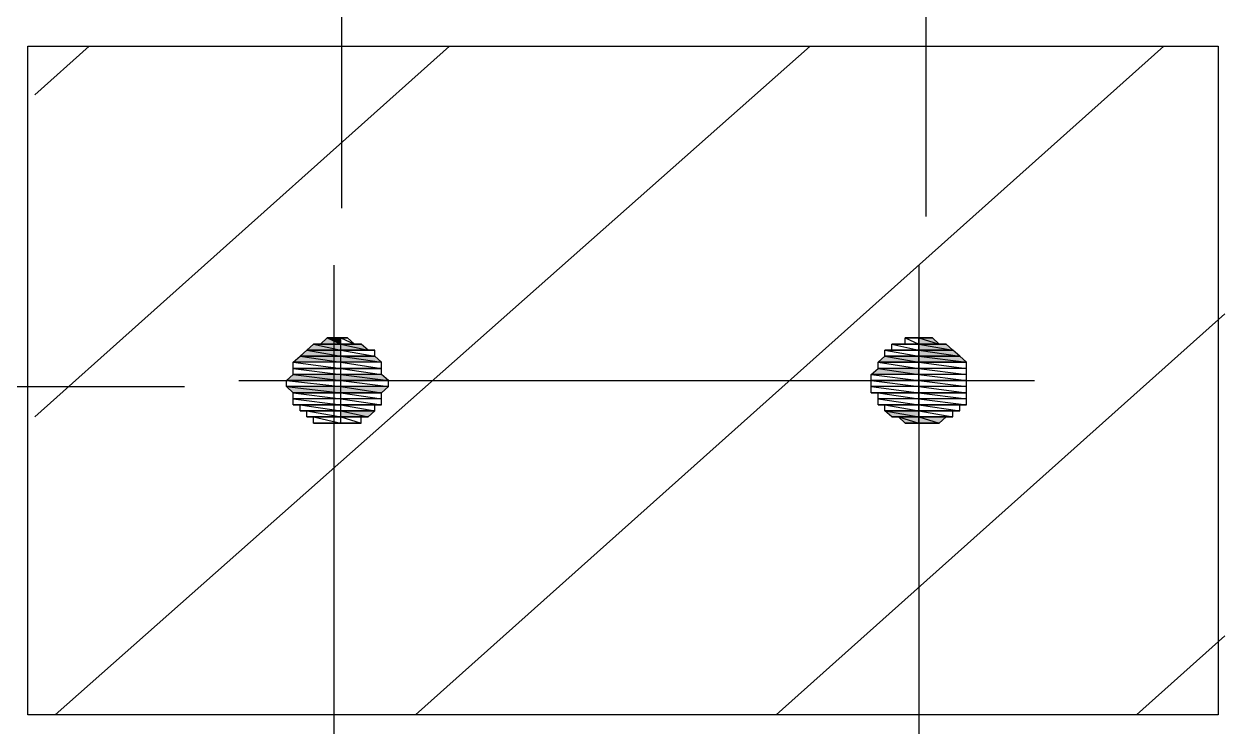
# Model space of a CAD drawing. Header units: millimetres. Extents: x -232 to 609, y -265 to 329.
# Drawn here: x 308.5 to 315.69, y -230.17 to -225.96 of the extents above; entities that cross this region are included whole.
import ezdxf

# ---------------------------------------------------------------- set-up
doc = ezdxf.new("R2010")
doc.units = ezdxf.units.MM

# ---------------------------------------------------------------- blocks, each defined once
blk = doc.blocks.new('0_TCM_4503_AIVD_AD_NOTE_BLOCK-43780186-28090')
at = {"linetype": 'Continuous'}
for points in [[(310.2751, -227.8726), (310.3973, -227.8726), (310.3158, -227.8362)], [(310.3158, -227.8362), (310.3973, -227.8726), (310.3973, -227.8362)], [(313.8607, -227.8362), (313.9829, -227.8726), (313.9422, -227.8362)], [(313.8607, -227.8726), (313.9829, -227.8726), (313.8607, -227.8362)], [(310.1528, -227.9453), (310.3973, -227.9453), (310.1936, -227.9089)], [(310.1936, -227.9089), (310.3973, -227.9089), (310.2343, -227.8726)], [(310.1936, -227.9089), (310.3973, -227.9453), (310.3973, -227.9089)], [(310.2343, -227.8726), (310.3973, -227.9089), (310.3973, -227.8726)], [(310.3973, -227.8726), (310.5603, -227.9089), (310.5196, -227.8726)], [(310.3973, -227.9089), (310.5603, -227.9089), (310.3973, -227.8726)], [(313.8607, -227.8726), (314.0644, -227.9089), (314.0237, -227.8726)], [(313.8607, -227.9089), (314.0644, -227.9089), (313.8607, -227.8726)], [(313.8607, -227.9089), (314.1052, -227.9453), (314.0644, -227.9089)], [(313.8607, -227.9453), (314.1052, -227.9453), (313.8607, -227.9089)], [(310.1121, -227.9817), (310.3973, -227.9817), (310.1528, -227.9453)], [(310.1528, -227.9453), (310.3973, -227.9817), (310.3973, -227.9453)], [(310.3973, -227.9453), (310.6418, -227.9817), (310.601, -227.9453)], [(310.3973, -227.9817), (310.6418, -227.9817), (310.3973, -227.9453)], [(313.6162, -227.9817), (313.8607, -227.9817), (313.657, -227.9453)], [(313.657, -227.9453), (313.8607, -227.9817), (313.8607, -227.9453)], [(313.8607, -227.9453), (314.1459, -227.9817), (314.1052, -227.9453)], [(313.8607, -227.9817), (314.1459, -227.9817), (313.8607, -227.9453)], [(310.0713, -228.0909), (310.3973, -228.0909), (310.1121, -228.0545)], [(310.1121, -228.0545), (310.3973, -228.0909), (310.3973, -228.0545)], [(310.3973, -228.0545), (310.6825, -228.0909), (310.6418, -228.0545)], [(310.3973, -228.0909), (310.6825, -228.0909), (310.3973, -228.0545)], [(313.5755, -228.0545), (313.8607, -228.0545), (313.6162, -228.0181)], [(313.6162, -228.0181), (313.8607, -228.0545), (313.8607, -228.0181)], [(310.0713, -228.1273), (310.3973, -228.1637), (310.3973, -228.1273)], [(310.1121, -228.1637), (310.3973, -228.1637), (310.0713, -228.1273)], [(310.3973, -228.1273), (310.6418, -228.1637), (310.6825, -228.1273)], [(310.3973, -228.1637), (310.6418, -228.1637), (310.3973, -228.1273)], [(310.3973, -228.2728), (310.5603, -228.3092), (310.601, -228.2728)], [(310.3973, -228.3092), (310.5603, -228.3092), (310.3973, -228.2728)], [(313.657, -228.2728), (313.8607, -228.3092), (313.8607, -228.2728)], [(313.6977, -228.3092), (313.8607, -228.3092), (313.657, -228.2728)], [(313.7385, -228.3092), (313.8607, -228.3456), (313.8607, -228.3092)], [(313.7792, -228.3456), (313.8607, -228.3456), (313.7385, -228.3092)], [(313.8607, -228.3092), (313.9829, -228.3456), (314.0237, -228.3092)], [(313.8607, -228.3456), (313.9829, -228.3456), (313.8607, -228.3092)]]:
    blk.add_hatch(color=7, dxfattribs=at).paths.add_polyline_path(points)
at = {"color": 7, "linetype": 'Continuous'}
for p, q in [((310.4005, -221.9004), (310.4005, -227.058)), ((313.9014, -223.5078), (313.9014, -227.1084)), ((308.523, -226.0895), (315.6535, -226.0895)), ((308.523, -230.0923), (308.523, -226.0895)), ((308.5638, -226.3806), (308.8897, -226.0895)), ((308.5638, -228.3092), (311.0492, -226.0895)), ((308.686, -230.0923), (313.2088, -226.0895)), ((310.8455, -230.0923), (315.3275, -226.0895)), ((315.6535, -226.0895), (315.6535, -230.0923)), ((310.3566, -240.7543), (310.3566, -227.3995)), ((313.8607, -227.3995), (313.8607, -240.8271)), ((313.005, -230.0923), (315.6943, -227.6906)), ((310.2751, -227.8726), (310.3158, -227.8362)), ((310.3973, -227.8362), (310.3158, -227.8362)), ((310.3158, -227.8362), (310.3566, -227.8362)), ((310.3973, -227.8362), (310.3158, -227.8362)), ((310.3158, -227.8362), (310.3973, -227.8726)), ((310.3158, -227.8362), (310.3973, -227.8726)), ((310.3566, -227.8362), (310.3973, -227.8362)), ((310.3973, -227.8362), (310.3566, -227.8362)), ((310.3566, -227.8362), (310.3973, -227.8362)), ((310.3566, -227.8362), (310.3973, -227.8362)), ((310.3973, -227.8362), (310.3566, -227.8362)), ((310.3973, -227.8726), (310.3973, -227.8362)), ((310.3973, -227.8362), (310.4381, -227.8362)), ((310.4381, -227.8362), (310.3973, -227.8362)), ((310.4381, -227.8362), (310.3973, -227.8362)), ((310.3973, -227.8362), (310.4381, -227.8362)), ((310.4381, -227.8362), (310.3973, -227.8362)), ((310.3973, -227.8362), (310.4788, -227.8726)), ((310.3973, -227.8362), (310.4788, -227.8726)), ((310.3973, -227.8726), (310.3973, -227.8362)), ((310.4788, -227.8726), (310.4381, -227.8362)), ((313.8607, -227.8362), (313.7792, -227.8362)), ((313.7792, -227.8362), (313.82, -227.8362)), ((313.8607, -227.8362), (313.7792, -227.8362)), ((313.7792, -227.8362), (313.8607, -227.8726)), ((313.7792, -227.8362), (313.8607, -227.8726)), ((313.7792, -227.8726), (313.7792, -227.8362)), ((313.8607, -227.8362), (313.82, -227.8362)), ((313.82, -227.8362), (313.8607, -227.8362)), ((313.8607, -227.8362), (313.82, -227.8362)), ((313.82, -227.8362), (313.8607, -227.8362)), ((313.82, -227.8362), (313.8607, -227.8362)), ((313.8607, -227.8362), (313.9014, -227.8362)), ((313.9014, -227.8362), (313.8607, -227.8362)), ((313.9422, -227.8362), (313.8607, -227.8362)), ((313.8607, -227.8362), (313.9422, -227.8362)), ((313.8607, -227.8362), (313.9422, -227.8362)), ((313.9422, -227.8362), (313.8607, -227.8362)), ((313.9422, -227.8362), (313.8607, -227.8362)), ((313.8607, -227.8362), (313.9422, -227.8362)), ((313.9422, -227.8362), (313.8607, -227.8362)), ((313.8607, -227.8362), (313.9014, -227.8362)), ((313.9422, -227.8362), (313.8607, -227.8362)), ((313.8607, -227.8362), (313.9829, -227.8726)), ((313.8607, -227.8362), (313.9829, -227.8726)), ((313.8607, -227.8726), (313.8607, -227.8362)), ((313.8607, -227.8726), (313.8607, -227.8362)), ((313.9014, -227.8362), (313.9422, -227.8362)), ((313.9829, -227.8726), (313.9422, -227.8362)), ((310.1528, -227.9453), (310.1936, -227.9089)), ((310.1936, -227.9089), (310.2343, -227.8726)), ((310.3973, -227.9089), (310.1936, -227.9089)), ((310.3973, -227.9089), (310.1936, -227.9089)), ((310.1936, -227.9089), (310.3973, -227.9089)), ((310.1936, -227.9089), (310.3973, -227.9089)), ((310.3973, -227.9089), (310.1936, -227.9089)), ((310.3973, -227.9089), (310.1936, -227.9089)), ((310.1936, -227.9089), (310.3973, -227.9453)), ((310.1936, -227.9089), (310.3973, -227.9453)), ((310.3973, -227.8726), (310.2343, -227.8726)), ((310.2343, -227.8726), (310.2751, -227.8726)), ((310.3973, -227.8726), (310.2343, -227.8726)), ((310.2343, -227.8726), (310.3973, -227.8726)), ((310.2343, -227.8726), (310.3973, -227.8726)), ((310.3973, -227.8726), (310.2343, -227.8726)), ((310.3973, -227.8726), (310.2343, -227.8726)), ((310.2343, -227.8726), (310.3973, -227.9089)), ((310.2343, -227.8726), (310.3973, -227.9089)), ((310.3973, -227.8726), (310.2751, -227.8726)), ((310.3973, -227.8726), (310.2751, -227.8726)), ((310.2751, -227.8726), (310.3973, -227.8726)), ((310.2751, -227.8726), (310.3973, -227.8726)), ((310.3973, -227.8726), (310.2751, -227.8726)), ((310.3973, -227.8726), (310.2751, -227.8726)), ((310.2751, -227.8726), (310.3973, -227.8726)), ((310.2751, -227.8726), (310.3973, -227.8726)), ((310.3973, -227.9089), (310.3973, -227.8726)), ((310.4788, -227.8726), (310.3973, -227.8726)), ((310.4788, -227.8726), (310.3973, -227.8726)), ((310.3973, -227.8726), (310.4788, -227.8726)), ((310.3973, -227.8726), (310.4788, -227.8726)), ((310.4788, -227.8726), (310.3973, -227.8726)), ((310.5196, -227.8726), (310.3973, -227.8726)), ((310.3973, -227.8726), (310.5196, -227.8726)), ((310.3973, -227.8726), (310.5196, -227.8726)), ((310.5196, -227.8726), (310.3973, -227.8726)), ((310.5196, -227.8726), (310.3973, -227.8726)), ((310.3973, -227.8726), (310.5196, -227.8726)), ((310.5196, -227.8726), (310.3973, -227.8726)), ((310.3973, -227.8726), (310.4788, -227.8726)), ((310.5196, -227.8726), (310.3973, -227.8726)), ((310.3973, -227.8726), (310.5603, -227.9089)), ((310.3973, -227.8726), (310.5603, -227.9089)), ((310.3973, -227.9089), (310.3973, -227.8726)), ((310.3973, -227.9453), (310.3973, -227.9089)), ((310.5603, -227.9089), (310.3973, -227.9089)), ((310.601, -227.9089), (310.3973, -227.9089)), ((310.3973, -227.9089), (310.601, -227.9089)), ((310.601, -227.9089), (310.3973, -227.9089)), ((310.3973, -227.9089), (310.5603, -227.9089)), ((310.601, -227.9089), (310.3973, -227.9089)), ((310.3973, -227.9089), (310.601, -227.9453)), ((310.3973, -227.9089), (310.601, -227.9453)), ((310.3973, -227.9453), (310.3973, -227.9089)), ((310.4788, -227.8726), (310.5196, -227.8726)), ((310.5603, -227.9089), (310.5196, -227.8726)), ((310.5603, -227.9089), (310.601, -227.9089)), ((310.601, -227.9453), (310.601, -227.9089)), ((313.6977, -227.9089), (313.657, -227.9089)), ((313.657, -227.9089), (313.8607, -227.9089)), ((313.8607, -227.9089), (313.657, -227.9089)), ((313.657, -227.9089), (313.8607, -227.9453)), ((313.657, -227.9089), (313.8607, -227.9453)), ((313.657, -227.9453), (313.657, -227.9089)), ((313.8607, -227.8726), (313.6977, -227.8726)), ((313.6977, -227.8726), (313.7385, -227.8726)), ((313.8607, -227.8726), (313.6977, -227.8726)), ((313.6977, -227.8726), (313.8607, -227.9089)), ((313.6977, -227.8726), (313.8607, -227.9089)), ((313.6977, -227.9089), (313.6977, -227.8726)), ((313.8607, -227.9089), (313.6977, -227.9089)), ((313.8607, -227.9089), (313.6977, -227.9089)), ((313.6977, -227.9089), (313.8607, -227.9089)), ((313.8607, -227.9089), (313.6977, -227.9089)), ((313.7792, -227.8726), (313.7385, -227.8726)), ((313.7385, -227.8726), (313.8607, -227.8726)), ((313.8607, -227.8726), (313.7385, -227.8726)), ((313.7385, -227.8726), (313.8607, -227.8726)), ((313.7385, -227.8726), (313.8607, -227.8726)), ((313.8607, -227.8726), (313.7792, -227.8726)), ((313.8607, -227.8726), (313.7792, -227.8726)), ((313.7792, -227.8726), (313.8607, -227.8726)), ((313.8607, -227.8726), (313.7792, -227.8726)), ((313.9829, -227.8726), (313.8607, -227.8726)), ((314.0237, -227.8726), (313.8607, -227.8726)), ((313.8607, -227.8726), (314.0237, -227.8726)), ((313.8607, -227.8726), (314.0237, -227.8726)), ((314.0237, -227.8726), (313.8607, -227.8726)), ((314.0237, -227.8726), (313.8607, -227.8726)), ((313.8607, -227.8726), (314.0237, -227.8726)), ((314.0237, -227.8726), (313.8607, -227.8726)), ((313.8607, -227.8726), (313.9829, -227.8726)), ((314.0237, -227.8726), (313.8607, -227.8726)), ((313.8607, -227.8726), (314.0644, -227.9089)), ((313.8607, -227.8726), (314.0644, -227.9089)), ((313.8607, -227.9089), (313.8607, -227.8726)), ((313.8607, -227.9089), (313.8607, -227.8726)), ((314.0644, -227.9089), (313.8607, -227.9089)), ((314.0644, -227.9089), (313.8607, -227.9089)), ((313.8607, -227.9089), (314.0644, -227.9089)), ((313.8607, -227.9089), (314.0644, -227.9089)), ((314.0644, -227.9089), (313.8607, -227.9089)), ((314.0644, -227.9089), (313.8607, -227.9089)), ((313.8607, -227.9089), (314.1052, -227.9453)), ((313.8607, -227.9089), (314.1052, -227.9453)), ((313.8607, -227.9453), (313.8607, -227.9089)), ((313.8607, -227.9453), (313.8607, -227.9089)), ((313.9829, -227.8726), (314.0237, -227.8726)), ((314.0644, -227.9089), (314.0237, -227.8726)), ((314.1052, -227.9453), (314.0644, -227.9089)), ((310.1121, -227.9817), (310.1528, -227.9453)), ((310.3973, -227.9817), (310.1121, -227.9817)), ((310.3973, -227.9817), (310.1121, -227.9817)), ((310.1121, -227.9817), (310.3973, -228.0181)), ((310.1121, -227.9817), (310.3973, -228.0181)), ((310.1121, -228.0181), (310.1121, -227.9817)), ((310.3973, -227.9453), (310.1528, -227.9453)), ((310.3973, -227.9453), (310.1528, -227.9453)), ((310.1528, -227.9453), (310.3973, -227.9453)), ((310.1528, -227.9453), (310.3973, -227.9453)), ((310.3973, -227.9453), (310.1528, -227.9453)), ((310.3973, -227.9453), (310.1528, -227.9453)), ((310.1528, -227.9453), (310.3973, -227.9817)), ((310.1528, -227.9453), (310.3973, -227.9817)), ((310.3973, -227.9817), (310.3973, -227.9453)), ((310.601, -227.9453), (310.3973, -227.9453)), ((310.601, -227.9453), (310.3973, -227.9453)), ((310.3973, -227.9453), (310.601, -227.9453)), ((310.3973, -227.9453), (310.601, -227.9453)), ((310.601, -227.9453), (310.3973, -227.9453)), ((310.601, -227.9453), (310.3973, -227.9453)), ((310.3973, -227.9453), (310.6418, -227.9817)), ((310.3973, -227.9453), (310.6418, -227.9817)), ((310.3973, -227.9817), (310.3973, -227.9453)), ((310.3973, -228.0181), (310.3973, -227.9817)), ((310.6418, -227.9817), (310.3973, -227.9817)), ((310.6418, -227.9817), (310.3973, -227.9817)), ((310.3973, -227.9817), (310.6418, -228.0181)), ((310.3973, -227.9817), (310.6418, -228.0181)), ((310.3973, -228.0181), (310.3973, -227.9817)), ((310.6418, -227.9817), (310.601, -227.9453)), ((310.6418, -228.0181), (310.6418, -227.9817)), ((313.6162, -227.9817), (313.657, -227.9453)), ((313.8607, -227.9817), (313.6162, -227.9817)), ((313.8607, -227.9817), (313.6162, -227.9817)), ((313.6162, -227.9817), (313.8607, -227.9817)), ((313.6162, -227.9817), (313.8607, -227.9817)), ((313.8607, -227.9817), (313.6162, -227.9817)), ((313.8607, -227.9817), (313.6162, -227.9817)), ((313.6162, -227.9817), (313.8607, -228.0181)), ((313.6162, -227.9817), (313.8607, -228.0181)), ((313.6162, -228.0181), (313.6162, -227.9817)), ((313.8607, -227.9453), (313.657, -227.9453)), ((313.8607, -227.9453), (313.657, -227.9453)), ((313.657, -227.9453), (313.8607, -227.9453)), ((313.657, -227.9453), (313.8607, -227.9453)), ((313.8607, -227.9453), (313.657, -227.9453)), ((313.8607, -227.9453), (313.657, -227.9453)), ((313.657, -227.9453), (313.8607, -227.9817)), ((313.657, -227.9453), (313.8607, -227.9817)), ((314.1052, -227.9453), (313.8607, -227.9453)), ((314.1052, -227.9453), (313.8607, -227.9453)), ((313.8607, -227.9453), (314.1052, -227.9453)), ((313.8607, -227.9453), (314.1052, -227.9453)), ((314.1052, -227.9453), (313.8607, -227.9453)), ((314.1052, -227.9453), (313.8607, -227.9453)), ((313.8607, -227.9453), (314.1459, -227.9817)), ((313.8607, -227.9453), (314.1459, -227.9817)), ((313.8607, -227.9817), (313.8607, -227.9453)), ((313.8607, -227.9817), (313.8607, -227.9453)), ((314.1459, -227.9817), (313.8607, -227.9817)), ((314.1459, -227.9817), (313.8607, -227.9817)), ((313.8607, -227.9817), (314.1459, -227.9817)), ((313.8607, -227.9817), (314.1459, -227.9817)), ((314.1459, -227.9817), (313.8607, -227.9817)), ((314.1459, -227.9817), (313.8607, -227.9817)), ((313.8607, -227.9817), (314.1459, -228.0181)), ((313.8607, -227.9817), (314.1459, -228.0181)), ((313.8607, -228.0181), (313.8607, -227.9817)), ((313.8607, -228.0181), (313.8607, -227.9817)), ((314.1459, -227.9817), (314.1052, -227.9453)), ((314.1459, -228.0181), (314.1459, -227.9817)), ((310.0713, -228.0909), (310.1121, -228.0545)), ((310.3973, -228.0181), (310.1121, -228.0181)), ((310.3973, -228.0181), (310.1121, -228.0181)), ((310.1121, -228.0181), (310.3973, -228.0181)), ((310.1121, -228.0181), (310.3973, -228.0181)), ((310.3973, -228.0181), (310.1121, -228.0181)), ((310.3973, -228.0181), (310.1121, -228.0181)), ((310.1121, -228.0181), (310.3973, -228.0545)), ((310.1121, -228.0181), (310.3973, -228.0545)), ((310.1121, -228.0545), (310.1121, -228.0181)), ((310.3973, -228.0545), (310.1121, -228.0545)), ((310.3973, -228.0545), (310.1121, -228.0545)), ((310.1121, -228.0545), (310.3973, -228.0909)), ((310.1121, -228.0545), (310.3973, -228.0909)), ((310.3973, -228.0545), (310.3973, -228.0181)), ((310.6418, -228.0181), (310.3973, -228.0181)), ((310.6418, -228.0181), (310.3973, -228.0181)), ((310.3973, -228.0181), (310.6418, -228.0181)), ((310.3973, -228.0181), (310.6418, -228.0181)), ((310.6418, -228.0181), (310.3973, -228.0181)), ((310.6418, -228.0181), (310.3973, -228.0181)), ((310.3973, -228.0181), (310.6418, -228.0545)), ((310.3973, -228.0181), (310.6418, -228.0545)), ((310.3973, -228.0545), (310.3973, -228.0181)), ((310.3973, -228.0909), (310.3973, -228.0545)), ((310.6418, -228.0545), (310.3973, -228.0545)), ((310.6418, -228.0545), (310.3973, -228.0545)), ((310.3973, -228.0545), (310.6825, -228.0909)), ((310.3973, -228.0545), (310.6825, -228.0909)), ((310.3973, -228.0909), (310.3973, -228.0545)), ((310.6418, -228.0545), (310.6418, -228.0181)), ((310.6825, -228.0909), (310.6418, -228.0545)), ((313.5755, -228.0545), (313.6162, -228.0181)), ((313.8607, -228.0545), (313.5755, -228.0545)), ((313.8607, -228.0545), (313.5755, -228.0545)), ((313.5755, -228.0545), (313.8607, -228.0909)), ((313.5755, -228.0545), (313.8607, -228.0909)), ((313.5755, -228.0909), (313.5755, -228.0545)), ((313.8607, -228.0181), (313.6162, -228.0181)), ((313.8607, -228.0181), (313.6162, -228.0181)), ((313.6162, -228.0181), (313.8607, -228.0545)), ((313.6162, -228.0181), (313.8607, -228.0545)), ((314.1459, -228.0181), (313.8607, -228.0181)), ((314.1459, -228.0181), (313.8607, -228.0181)), ((313.8607, -228.0181), (314.1459, -228.0545)), ((313.8607, -228.0181), (314.1459, -228.0545)), ((313.8607, -228.0545), (313.8607, -228.0181)), ((313.8607, -228.0545), (313.8607, -228.0181)), ((314.1459, -228.0545), (313.8607, -228.0545)), ((314.1459, -228.0545), (313.8607, -228.0545)), ((313.8607, -228.0545), (314.1459, -228.0909)), ((313.8607, -228.0545), (314.1459, -228.0909)), ((313.8607, -228.0909), (313.8607, -228.0545)), ((313.8607, -228.0909), (313.8607, -228.0545)), ((314.1459, -228.0545), (314.1459, -228.0181)), ((314.1459, -228.0909), (314.1459, -228.0545)), ((303.6743, -228.1273), (309.4602, -228.1273)), ((309.7861, -228.0909), (314.5534, -228.0909)), ((310.3973, -228.0909), (310.0713, -228.0909)), ((310.3973, -228.0909), (310.0713, -228.0909)), ((310.0713, -228.0909), (310.3973, -228.0909)), ((310.0713, -228.0909), (310.3973, -228.0909)), ((310.3973, -228.0909), (310.0713, -228.0909)), ((310.3973, -228.0909), (310.0713, -228.0909)), ((310.0713, -228.0909), (310.3973, -228.1273)), ((310.0713, -228.0909), (310.3973, -228.1273)), ((310.0713, -228.1273), (310.0713, -228.0909)), ((310.3973, -228.1273), (310.0713, -228.1273)), ((310.3973, -228.1273), (310.0713, -228.1273)), ((310.0713, -228.1273), (310.3973, -228.1637)), ((310.0713, -228.1273), (310.3973, -228.1637)), ((310.1121, -228.1637), (310.0713, -228.1273)), ((310.3973, -228.1273), (310.3973, -228.0909)), ((310.6825, -228.0909), (310.3973, -228.0909)), ((310.6825, -228.0909), (310.3973, -228.0909)), ((310.3973, -228.0909), (310.6825, -228.0909)), ((310.3973, -228.0909), (310.6825, -228.0909)), ((310.6825, -228.0909), (310.3973, -228.0909)), ((310.6825, -228.0909), (310.3973, -228.0909)), ((310.3973, -228.0909), (310.6825, -228.1273)), ((310.3973, -228.0909), (310.6825, -228.1273)), ((310.3973, -228.1273), (310.3973, -228.0909)), ((310.3973, -228.1637), (310.3973, -228.1273)), ((310.6825, -228.1273), (310.3973, -228.1273)), ((310.6825, -228.1273), (310.3973, -228.1273)), ((310.3973, -228.1273), (310.6418, -228.1637)), ((310.3973, -228.1273), (310.6418, -228.1637)), ((310.3973, -228.1637), (310.3973, -228.1273)), ((310.6418, -228.1637), (310.6825, -228.1273)), ((310.6825, -228.1273), (310.6825, -228.0909)), ((313.8607, -228.0909), (313.5755, -228.0909)), ((313.8607, -228.0909), (313.5755, -228.0909)), ((313.5755, -228.0909), (313.8607, -228.0909)), ((313.5755, -228.0909), (313.8607, -228.0909)), ((313.8607, -228.0909), (313.5755, -228.0909)), ((313.8607, -228.0909), (313.5755, -228.0909)), ((313.5755, -228.0909), (313.8607, -228.1273)), ((313.5755, -228.0909), (313.8607, -228.1273)), ((313.5755, -228.1273), (313.5755, -228.0909)), ((313.8607, -228.1273), (313.5755, -228.1273)), ((313.8607, -228.1273), (313.5755, -228.1273)), ((313.5755, -228.1273), (313.8607, -228.1637)), ((313.5755, -228.1273), (313.8607, -228.1637)), ((313.5755, -228.1637), (313.5755, -228.1273)), ((314.1459, -228.0909), (313.8607, -228.0909)), ((314.1459, -228.0909), (313.8607, -228.0909)), ((313.8607, -228.0909), (314.1459, -228.0909)), ((313.8607, -228.0909), (314.1459, -228.0909)), ((314.1459, -228.0909), (313.8607, -228.0909)), ((314.1459, -228.0909), (313.8607, -228.0909)), ((313.8607, -228.0909), (314.1459, -228.1273)), ((313.8607, -228.0909), (314.1459, -228.1273)), ((313.8607, -228.1273), (313.8607, -228.0909)), ((313.8607, -228.1273), (313.8607, -228.0909)), ((314.1459, -228.1273), (313.8607, -228.1273)), ((314.1459, -228.1273), (313.8607, -228.1273)), ((313.8607, -228.1273), (314.1459, -228.1637)), ((313.8607, -228.1273), (314.1459, -228.1637)), ((313.8607, -228.1637), (313.8607, -228.1273)), ((313.8607, -228.1637), (313.8607, -228.1273)), ((314.1459, -228.1273), (314.1459, -228.0909)), ((314.1459, -228.1637), (314.1459, -228.1273)), ((310.3973, -228.1637), (310.1121, -228.1637)), ((310.3973, -228.1637), (310.1121, -228.1637)), ((310.1121, -228.1637), (310.3973, -228.1637)), ((310.1121, -228.1637), (310.3973, -228.1637)), ((310.3973, -228.1637), (310.1121, -228.1637)), ((310.3973, -228.1637), (310.1121, -228.1637)), ((310.1121, -228.1637), (310.3973, -228.2001)), ((310.1121, -228.1637), (310.3973, -228.2001)), ((310.1121, -228.2001), (310.1121, -228.1637)), ((310.3973, -228.2001), (310.1121, -228.2001)), ((310.3973, -228.2001), (310.1121, -228.2001)), ((310.1121, -228.2001), (310.3973, -228.2364)), ((310.1121, -228.2001), (310.3973, -228.2364)), ((310.1121, -228.2364), (310.1121, -228.2001)), ((310.3973, -228.2001), (310.3973, -228.1637)), ((310.6418, -228.1637), (310.3973, -228.1637)), ((310.6418, -228.1637), (310.3973, -228.1637)), ((310.3973, -228.1637), (310.6418, -228.1637)), ((310.3973, -228.1637), (310.6418, -228.1637)), ((310.6418, -228.1637), (310.3973, -228.1637)), ((310.6418, -228.1637), (310.3973, -228.1637)), ((310.3973, -228.1637), (310.6418, -228.2001)), ((310.3973, -228.1637), (310.6418, -228.2001)), ((310.3973, -228.2001), (310.3973, -228.1637)), ((310.3973, -228.2364), (310.3973, -228.2001)), ((310.6418, -228.2001), (310.3973, -228.2001)), ((310.6418, -228.2001), (310.3973, -228.2001)), ((310.3973, -228.2001), (310.6418, -228.2364)), ((310.3973, -228.2001), (310.6418, -228.2364)), ((310.3973, -228.2364), (310.3973, -228.2001)), ((310.6418, -228.2001), (310.6418, -228.1637)), ((310.6418, -228.2364), (310.6418, -228.2001)), ((313.8607, -228.1637), (313.5755, -228.1637)), ((313.8607, -228.1637), (313.5755, -228.1637)), ((313.5755, -228.1637), (313.6162, -228.1637)), ((313.5755, -228.1637), (313.8607, -228.1637)), ((313.8607, -228.1637), (313.5755, -228.1637)), ((313.8607, -228.1637), (313.6162, -228.1637)), ((313.6162, -228.1637), (313.8607, -228.2001)), ((313.6162, -228.1637), (313.8607, -228.2001)), ((313.6162, -228.2001), (313.6162, -228.1637)), ((313.6162, -228.1637), (313.8607, -228.1637)), ((313.8607, -228.2001), (313.6162, -228.2001)), ((313.8607, -228.2001), (313.6162, -228.2001)), ((313.6162, -228.2001), (313.8607, -228.2364)), ((313.6162, -228.2001), (313.8607, -228.2364)), ((313.6162, -228.2364), (313.6162, -228.2001)), ((313.8607, -228.2001), (313.8607, -228.1637)), ((314.1459, -228.1637), (313.8607, -228.1637)), ((314.1459, -228.1637), (313.8607, -228.1637)), ((313.8607, -228.1637), (314.1459, -228.1637)), ((313.8607, -228.1637), (314.1459, -228.1637)), ((314.1459, -228.1637), (313.8607, -228.1637)), ((314.1459, -228.1637), (313.8607, -228.1637)), ((313.8607, -228.1637), (314.1459, -228.2001)), ((313.8607, -228.1637), (314.1459, -228.2001)), ((313.8607, -228.2001), (313.8607, -228.1637)), ((313.8607, -228.2364), (313.8607, -228.2001)), ((314.1459, -228.2001), (313.8607, -228.2001)), ((314.1459, -228.2001), (313.8607, -228.2001)), ((313.8607, -228.2001), (314.1459, -228.2364)), ((313.8607, -228.2001), (314.1459, -228.2364)), ((313.8607, -228.2364), (313.8607, -228.2001)), ((314.1459, -228.2001), (314.1459, -228.1637)), ((314.1459, -228.2364), (314.1459, -228.2001)), ((310.3973, -228.2364), (310.1121, -228.2364)), ((310.3973, -228.2364), (310.1121, -228.2364)), ((310.1121, -228.2364), (310.1528, -228.2364)), ((310.1121, -228.2364), (310.3973, -228.2364)), ((310.3973, -228.2364), (310.1121, -228.2364)), ((310.1528, -228.2364), (310.3973, -228.2364)), ((310.3973, -228.2364), (310.1528, -228.2364)), ((310.1528, -228.2364), (310.3973, -228.2728)), ((310.1528, -228.2364), (310.3973, -228.2728)), ((310.1528, -228.2728), (310.1528, -228.2364)), ((310.3973, -228.2728), (310.1528, -228.2728)), ((310.3973, -228.2728), (310.1528, -228.2728)), ((310.1528, -228.2728), (310.1936, -228.2728)), ((310.1528, -228.2728), (310.3973, -228.2728)), ((310.3973, -228.2728), (310.1528, -228.2728)), ((310.1936, -228.2728), (310.3973, -228.2728)), ((310.3973, -228.2728), (310.1936, -228.2728)), ((310.1936, -228.2728), (310.3973, -228.3092)), ((310.1936, -228.2728), (310.3973, -228.3092)), ((310.1936, -228.3092), (310.1936, -228.2728)), ((310.3973, -228.2728), (310.3973, -228.2364)), ((310.6418, -228.2364), (310.3973, -228.2364)), ((310.601, -228.2364), (310.3973, -228.2364)), ((310.3973, -228.2364), (310.601, -228.2364)), ((310.601, -228.2364), (310.3973, -228.2364)), ((310.3973, -228.2364), (310.6418, -228.2364)), ((310.601, -228.2364), (310.3973, -228.2364)), ((310.3973, -228.2364), (310.601, -228.2728)), ((310.3973, -228.2364), (310.601, -228.2728)), ((310.3973, -228.2728), (310.3973, -228.2364)), ((310.3973, -228.3092), (310.3973, -228.2728)), ((310.601, -228.2728), (310.3973, -228.2728)), ((310.601, -228.2728), (310.3973, -228.2728)), ((310.3973, -228.2728), (310.601, -228.2728)), ((310.3973, -228.2728), (310.601, -228.2728)), ((310.601, -228.2728), (310.3973, -228.2728)), ((310.601, -228.2728), (310.3973, -228.2728)), ((310.3973, -228.2728), (310.5603, -228.3092)), ((310.3973, -228.2728), (310.5603, -228.3092)), ((310.3973, -228.3092), (310.3973, -228.2728)), ((310.5603, -228.3092), (310.601, -228.2728)), ((310.6418, -228.2364), (310.601, -228.2364)), ((310.601, -228.2728), (310.601, -228.2364)), ((313.8607, -228.2364), (313.6162, -228.2364)), ((313.8607, -228.2364), (313.6162, -228.2364)), ((313.6162, -228.2364), (313.657, -228.2364)), ((313.6162, -228.2364), (313.8607, -228.2364)), ((313.8607, -228.2364), (313.6162, -228.2364)), ((313.657, -228.2364), (313.8607, -228.2364)), ((313.8607, -228.2364), (313.657, -228.2364)), ((313.657, -228.2364), (313.8607, -228.2728)), ((313.657, -228.2364), (313.8607, -228.2728)), ((313.657, -228.2728), (313.657, -228.2364)), ((313.8607, -228.2728), (313.657, -228.2728)), ((313.8607, -228.2728), (313.657, -228.2728)), ((313.657, -228.2728), (313.8607, -228.2728)), ((313.657, -228.2728), (313.8607, -228.2728)), ((313.8607, -228.2728), (313.657, -228.2728)), ((313.8607, -228.2728), (313.657, -228.2728)), ((313.657, -228.2728), (313.8607, -228.3092)), ((313.657, -228.2728), (313.8607, -228.3092)), ((313.6977, -228.3092), (313.657, -228.2728)), ((313.8607, -228.2728), (313.8607, -228.2364)), ((314.1459, -228.2364), (313.8607, -228.2364)), ((314.1052, -228.2364), (313.8607, -228.2364)), ((313.8607, -228.2364), (314.1052, -228.2364)), ((314.1052, -228.2364), (313.8607, -228.2364)), ((313.8607, -228.2364), (314.1459, -228.2364)), ((314.1052, -228.2364), (313.8607, -228.2364)), ((313.8607, -228.2364), (314.1052, -228.2728)), ((313.8607, -228.2364), (314.1052, -228.2728)), ((313.8607, -228.2728), (313.8607, -228.2364)), ((313.8607, -228.3092), (313.8607, -228.2728)), ((314.1052, -228.2728), (313.8607, -228.2728)), ((314.0644, -228.2728), (313.8607, -228.2728)), ((313.8607, -228.2728), (314.0644, -228.2728)), ((314.0644, -228.2728), (313.8607, -228.2728)), ((313.8607, -228.2728), (314.1052, -228.2728)), ((314.0644, -228.2728), (313.8607, -228.2728)), ((313.8607, -228.2728), (314.0644, -228.3092)), ((313.8607, -228.2728), (314.0644, -228.3092)), ((313.8607, -228.3092), (313.8607, -228.2728)), ((314.1052, -228.2728), (314.0644, -228.2728)), ((314.0644, -228.3092), (314.0644, -228.2728)), ((314.1459, -228.2364), (314.1052, -228.2364)), ((314.1052, -228.2728), (314.1052, -228.2364)), ((310.3973, -228.3092), (310.1936, -228.3092)), ((310.3973, -228.3092), (310.1936, -228.3092)), ((310.1936, -228.3092), (310.2343, -228.3092)), ((310.1936, -228.3092), (310.3973, -228.3092)), ((310.3973, -228.3092), (310.1936, -228.3092)), ((310.2343, -228.3092), (310.3973, -228.3092)), ((310.3973, -228.3092), (310.2343, -228.3092)), ((310.2343, -228.3092), (310.3973, -228.3456)), ((310.2343, -228.3092), (310.3973, -228.3456)), ((310.2343, -228.3456), (310.2343, -228.3092)), ((310.3973, -228.3456), (310.2343, -228.3456)), ((310.3973, -228.3456), (310.2343, -228.3456)), ((310.2343, -228.3456), (310.2751, -228.3456)), ((310.2343, -228.3456), (310.3973, -228.3456)), ((310.3973, -228.3456), (310.2343, -228.3456)), ((310.2751, -228.3456), (310.3973, -228.3456)), ((310.3973, -228.3456), (310.2751, -228.3456)), ((310.2751, -228.3456), (310.3973, -228.3456)), ((310.3973, -228.3456), (310.2751, -228.3456)), ((310.2751, -228.3456), (310.3973, -228.3456)), ((310.2751, -228.3456), (310.3973, -228.3456)), ((310.3158, -228.3456), (310.2751, -228.3456)), ((310.2751, -228.3456), (310.3973, -228.3456)), ((310.3973, -228.3456), (310.2751, -228.3456)), ((310.3973, -228.3456), (310.3158, -228.3456)), ((310.3566, -228.3456), (310.3158, -228.3456)), ((310.3158, -228.3456), (310.3973, -228.3456)), ((310.3158, -228.3456), (310.3973, -228.3456)), ((310.3973, -228.3456), (310.3158, -228.3456)), ((310.3973, -228.3456), (310.3566, -228.3456)), ((310.3566, -228.3456), (310.3973, -228.3456)), ((310.3973, -228.3456), (310.3566, -228.3456)), ((310.3973, -228.3456), (310.3973, -228.3092)), ((310.5603, -228.3092), (310.3973, -228.3092)), ((310.5196, -228.3092), (310.3973, -228.3092)), ((310.3973, -228.3092), (310.5196, -228.3092)), ((310.5196, -228.3092), (310.3973, -228.3092)), ((310.3973, -228.3092), (310.5603, -228.3092)), ((310.5196, -228.3092), (310.3973, -228.3092)), ((310.3973, -228.3092), (310.5196, -228.3456)), ((310.3973, -228.3092), (310.5196, -228.3456)), ((310.3973, -228.3456), (310.3973, -228.3092)), ((310.5196, -228.3456), (310.3973, -228.3456)), ((310.4788, -228.3456), (310.3973, -228.3456)), ((310.3973, -228.3456), (310.4788, -228.3456)), ((310.3973, -228.3456), (310.4788, -228.3456)), ((310.4788, -228.3456), (310.3973, -228.3456)), ((310.4788, -228.3456), (310.3973, -228.3456)), ((310.3973, -228.3456), (310.4788, -228.3456)), ((310.4788, -228.3456), (310.3973, -228.3456)), ((310.3973, -228.3456), (310.5196, -228.3456)), ((310.4381, -228.3456), (310.3973, -228.3456)), ((310.3973, -228.3456), (310.4381, -228.3456)), ((310.4381, -228.3456), (310.3973, -228.3456)), ((310.3973, -228.3456), (310.4788, -228.3456)), ((310.3973, -228.3456), (310.4381, -228.3456)), ((310.4381, -228.3456), (310.3973, -228.3456)), ((310.4788, -228.3456), (310.4381, -228.3456)), ((310.5196, -228.3456), (310.4788, -228.3456)), ((310.5603, -228.3092), (310.5196, -228.3092)), ((310.5196, -228.3456), (310.5196, -228.3092)), ((313.8607, -228.3092), (313.6977, -228.3092)), ((313.8607, -228.3092), (313.6977, -228.3092)), ((313.6977, -228.3092), (313.8607, -228.3092)), ((313.6977, -228.3092), (313.8607, -228.3092)), ((313.8607, -228.3092), (313.6977, -228.3092)), ((313.8607, -228.3092), (313.6977, -228.3092)), ((313.6977, -228.3092), (313.8607, -228.3092)), ((313.6977, -228.3092), (313.8607, -228.3092)), ((313.7385, -228.3092), (313.6977, -228.3092)), ((313.8607, -228.3092), (313.7385, -228.3092)), ((313.8607, -228.3092), (313.7385, -228.3092)), ((313.7385, -228.3092), (313.8607, -228.3456)), ((313.7385, -228.3092), (313.8607, -228.3456)), ((313.7792, -228.3456), (313.7385, -228.3092)), ((313.8607, -228.3456), (313.7792, -228.3456)), ((313.8607, -228.3456), (313.7792, -228.3456)), ((313.7792, -228.3456), (313.8607, -228.3456)), ((313.7792, -228.3456), (313.8607, -228.3456)), ((313.8607, -228.3456), (313.7792, -228.3456)), ((313.8607, -228.3456), (313.7792, -228.3456)), ((313.7792, -228.3456), (313.8607, -228.3456)), ((313.7792, -228.3456), (313.8607, -228.3456)), ((313.82, -228.3456), (313.7792, -228.3456)), ((313.8607, -228.3456), (313.82, -228.3456)), ((313.82, -228.3456), (313.8607, -228.3456)), ((313.8607, -228.3456), (313.82, -228.3456)), ((313.8607, -228.3456), (313.82, -228.3456)), ((313.82, -228.3456), (313.8607, -228.3456)), ((313.8607, -228.3456), (313.8607, -228.3092)), ((314.0644, -228.3092), (313.8607, -228.3092)), ((314.0237, -228.3092), (313.8607, -228.3092)), ((313.8607, -228.3092), (314.0237, -228.3092)), ((313.8607, -228.3092), (314.0237, -228.3092)), ((314.0237, -228.3092), (313.8607, -228.3092)), ((314.0237, -228.3092), (313.8607, -228.3092)), ((313.8607, -228.3092), (314.0237, -228.3092)), ((314.0237, -228.3092), (313.8607, -228.3092)), ((313.8607, -228.3092), (314.0644, -228.3092)), ((314.0237, -228.3092), (313.8607, -228.3092)), ((313.8607, -228.3092), (313.9829, -228.3456)), ((313.8607, -228.3092), (313.9829, -228.3456)), ((313.8607, -228.3456), (313.8607, -228.3092)), ((313.9829, -228.3456), (313.8607, -228.3456)), ((313.9422, -228.3456), (313.8607, -228.3456)), ((313.8607, -228.3456), (313.9422, -228.3456)), ((313.8607, -228.3456), (313.9422, -228.3456)), ((313.9422, -228.3456), (313.8607, -228.3456)), ((313.9422, -228.3456), (313.8607, -228.3456)), ((313.8607, -228.3456), (313.9422, -228.3456)), ((313.9422, -228.3456), (313.8607, -228.3456)), ((313.8607, -228.3456), (313.9829, -228.3456)), ((313.8607, -228.3456), (313.9014, -228.3456)), ((313.9014, -228.3456), (313.8607, -228.3456)), ((313.9014, -228.3456), (313.8607, -228.3456)), ((313.8607, -228.3456), (313.9014, -228.3456)), ((313.9014, -228.3456), (313.8607, -228.3456)), ((313.8607, -228.3456), (313.9422, -228.3456)), ((313.9422, -228.3456), (313.9014, -228.3456)), ((313.9829, -228.3456), (313.9422, -228.3456)), ((313.9829, -228.3456), (314.0237, -228.3092)), ((314.0644, -228.3092), (314.0237, -228.3092)), ((315.1646, -230.0923), (315.6943, -229.6192)), ((315.6535, -230.0923), (308.523, -230.0923))]:
    blk.add_line(p, q, dxfattribs=at)

msp = doc.modelspace()

# ---------------------------------------------------------------- block references
msp.add_blockref('0_TCM_4503_AIVD_AD_NOTE_BLOCK-43780186-28090', (0, 0))

doc.saveas('drawing.dxf')
